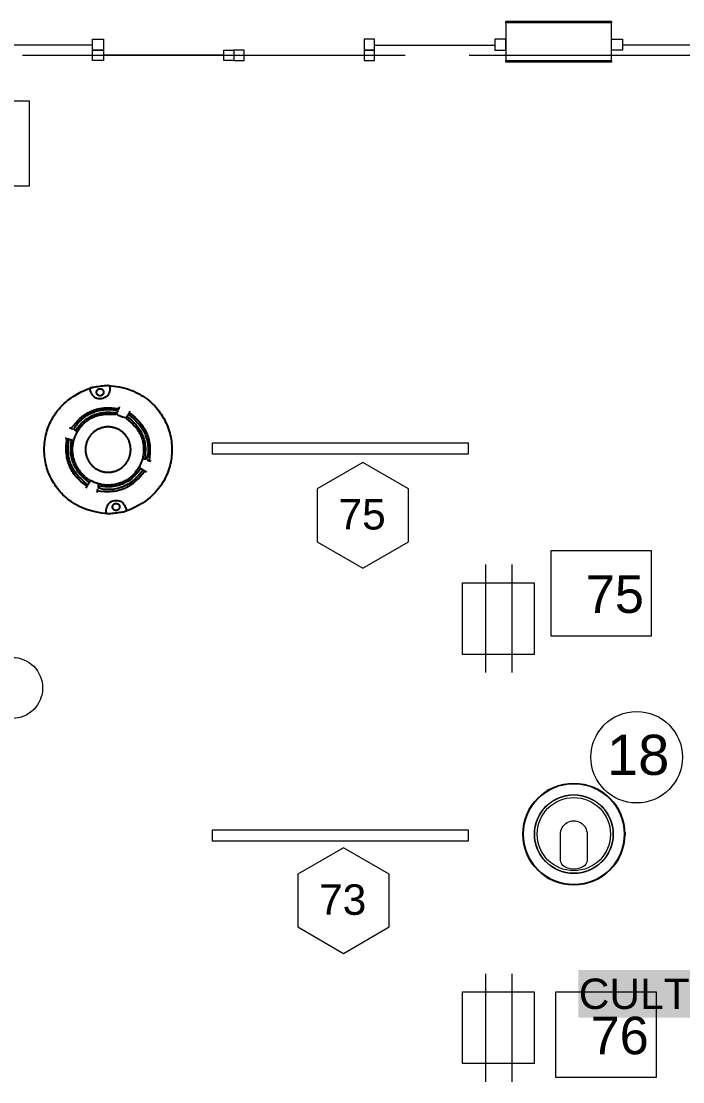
# Model space of a CAD drawing. Header units: inches. Extents: x 0.9 to 36.3, y 0.7 to 23.3.
# Drawn here: x 24.68 to 25.973, y 7.226 to 9.3 of the extents above; entities that cross this region are included whole.
import ezdxf

# ---------------------------------------------------------------- set-up
doc = ezdxf.new("R2010")
doc.units = ezdxf.units.IN
doc.layers.get('0').update_dxf_attribs({"color": 1})
for name, color, linetype, lineweight in [('CCTV', 38, 'Continuous', 0), ('Numbering CCTV', 38, 'Continuous', 0), ('Numbering receptecles', 170, 'Continuous', 15), ('Receptacles', 170, 'Continuous', 15)]:
    doc.layers.add(name, color=color, linetype=linetype, lineweight=lineweight)
for name, color, linetype, lineweight, true_color in [('Lights', 7, 'Continuous', 15, 0xff0a0a), ('Numbering Lights', 1, 'Continuous', 15, 0xff0000), ('Numbering Projectors', 7, 'Continuous', 0, 0x9a9c7f), ('PDF_Geometry', 7, 'Continuous', 9, 0x777777)]:
    doc.layers.add(name, color=color, linetype=linetype, lineweight=lineweight, true_color=true_color)
doc.layers.add('PDF_Solid Fills', color=7, linetype='Continuous', true_color=0xffffff)
doc.layers.add('PDF_Text', color=7, linetype='Continuous')
doc.layers.add('Smoke Detector', color=104, linetype='Continuous')
doc.styles.add('PDF Arial', font='arial.ttf')
doc.styles.get("Standard").update_dxf_attribs({"font": 'arial.ttf'})

# ---------------------------------------------------------------- blocks, each defined once
blk = doc.blocks.new('HD60-TOP')
at = {"lineweight": 0}
for p, q in [((-1.292, 2.238), (-1.286, 2.228)), ((2.584, 0), (2.572, 0)), ((-1.292, -2.238), (-1.286, -2.228))]:
    blk.add_line(p, q, dxfattribs=at)
at = {"lineweight": 0, "flags": 128}
for points in [[(-1.241, 2.267), (-1.235, 2.257, 0.011482), (-1.337, 2.198), (-1.343, 2.208, -0.005759)], [(0.67, 0), (0.67, -1.304, -0.281624), (0.455, -1.655, -0.240543), (-0.455, -1.655, -0.281624), (-0.67, -1.304), (-0.67, 0, -1.000121)], [(2.584, -0.059), (2.572, -0.059, 0.011482), (2.572, 0.059), (2.584, 0.059, -0.005759)], [(-1.343, -2.208), (-1.337, -2.198, 0.011482), (-1.235, -2.257), (-1.241, -2.267, -0.005759)]]:
    blk.add_lwpolyline(points, format="xyb", close=True, dxfattribs=at)
at = {"lineweight": 0}
for radius in [2.572, 2.541, 1.986, 1.974]:
    blk.add_circle((0, 0), radius, dxfattribs=at)
blk.add_circle((0, 0), 1.845)

msp = doc.modelspace()

# ---------------------------------------------------------------- linework, layer by layer
at = {"layer": 'Lights', "linetype": 'ByBlock'}
for points in [[(25.054, 8.4531), (25.054, 8.4751), (25.554, 8.4751), (25.554, 8.4531)], [(25.054, 7.6966), (25.054, 7.7186), (25.554, 7.7186), (25.554, 7.6966)]]:
    msp.add_lwpolyline(points, close=True, dxfattribs=at)
at = {"layer": 'Numbering CCTV', "linetype": 'ByBlock', "ltscale": 0.001}
msp.add_circle((25.8832, 7.8607), 0.0895, dxfattribs=at)
at = {"layer": 'Numbering Lights', "linetype": 'ByBlock', "ltscale": 0.001}
for points in [[(25.3478, 8.437), (25.2584, 8.3854), (25.2584, 8.2821), (25.3478, 8.2305), (25.4372, 8.2821), (25.4372, 8.3854)], [(25.3099, 7.6837), (25.2205, 7.632), (25.2205, 7.5288), (25.3099, 7.4772), (25.3993, 7.5288), (25.3993, 7.632)]]:
    msp.add_lwpolyline(points, close=True, dxfattribs=at)
at = {"layer": 'Numbering Projectors', "linetype": 'ByBlock', "ltscale": 0.001}
msp.add_circle((24.6619, 7.9962), 0.0597, dxfattribs=at)
at = {"layer": 'Numbering receptecles', "linetype": 'ByBlock', "ltscale": 0.001}
for points in [[(24.4993, 9.1442), (24.6953, 9.1442), (24.6953, 8.9769), (24.4993, 8.9769)], [(25.7157, 8.2648), (25.9117, 8.2648), (25.9117, 8.0975), (25.7157, 8.0975)], [(25.7251, 7.4021), (25.9211, 7.4021), (25.9211, 7.2348), (25.7251, 7.2348)]]:
    msp.add_lwpolyline(points, close=True, dxfattribs=at)
at = {"layer": 'PDF_Geometry', "linetype": 'ByBlock'}
for points in [[(25.8339, 9.298), (25.8339, 9.2963), (25.6273, 9.2963), (25.6273, 9.298), (25.6273, 9.2996), (25.8339, 9.2996)], [(25.8339, 9.2663), (25.8339, 9.2963), (25.6273, 9.2963), (25.6273, 9.2663), (25.6273, 9.223), (25.8339, 9.223)], [(24.819, 9.243), (24.819, 9.2646), (24.8407, 9.2646), (24.8407, 9.243)], [(25.3706, 9.243), (25.3706, 9.2646), (25.3506, 9.2646), (25.3506, 9.243)], [(25.6273, 9.243), (25.6273, 9.2646), (25.6056, 9.2646), (25.6056, 9.243)], [(25.8339, 9.243), (25.8339, 9.2646), (25.8556, 9.2646), (25.8556, 9.243)], [(24.819, 9.223), (24.819, 9.243), (24.8407, 9.243), (24.8407, 9.223)], [(25.0756, 9.223), (25.0756, 9.243), (25.0956, 9.243), (25.0956, 9.223)], [(25.1156, 9.223), (25.1156, 9.243), (25.0956, 9.243), (25.0956, 9.223)], [(25.3706, 9.223), (25.3706, 9.243), (25.3506, 9.243), (25.3506, 9.223)], [(25.8339, 9.2213), (25.8339, 9.2196), (25.6273, 9.2196), (25.6273, 9.2213), (25.6273, 9.223), (25.8339, 9.223)], [(25.6273, 9.2213), (25.8339, 9.2213)]]:
    msp.add_lwpolyline(points, close=True, dxfattribs=at)
for points in [[(25.6273, 9.298), (25.8339, 9.298), (25.6273, 9.298)], [(24.819, 9.253), (24.5857, 9.253)], [(25.3706, 9.253), (25.6056, 9.253)], [(26.0906, 9.253), (25.8556, 9.253)], [(24.6823, 9.233), (25.1823, 9.233)], [(25.0756, 9.233), (24.8407, 9.233)], [(25.1156, 9.233), (25.3506, 9.233)], [(25.3073, 9.233), (25.4306, 9.233)], [(25.5556, 9.233), (26.0556, 9.233)]]:
    msp.add_lwpolyline(points, dxfattribs=at)
at = {"layer": 'PDF_Solid Fills', "linetype": 'ByBlock', "transparency": 33554559}
msp.add_solid([(25.769, 7.3516), (26.8822, 7.3516), (25.769, 7.4449), (26.8822, 7.4449)], dxfattribs=at)
at = {"layer": 'Receptacles', "linetype": 'ByBlock'}
for points in [[(25.5881, 8.0262), (25.5881, 8.2373)], [(25.6394, 8.0262), (25.6394, 8.2373)], [(25.5881, 7.2261), (25.5881, 7.4372)], [(25.6394, 7.2261), (25.6394, 7.4372)]]:
    msp.add_lwpolyline(points, dxfattribs=at)
for points in [[(25.6828, 8.2017), (25.6828, 8.0617), (25.5427, 8.0617), (25.5427, 8.2017)], [(25.6828, 7.4017), (25.6828, 7.2616), (25.5427, 7.2616), (25.5427, 7.4017)]]:
    msp.add_lwpolyline(points, close=True, dxfattribs=at)
at = {"layer": 'Smoke Detector', "linetype": 'ByBlock'}
for points in [[(24.847, 8.5661), (24.8447, 8.5645), (24.8422, 8.5632), (24.8394, 8.5622), (24.8365, 8.5616), (24.8335, 8.5614), (24.8305, 8.5616), (24.8277, 8.5622), (24.8251, 8.5632), (24.8228, 8.5646), (24.8208, 8.5664), (24.8191, 8.5684), (24.8177, 8.5705), (24.8165, 8.5727), (24.8156, 8.5748), (24.815, 8.5768), (24.8145, 8.5785), (24.8143, 8.5799), (24.8144, 8.5811), (24.8147, 8.582), (24.8154, 8.5827), (24.8164, 8.5832), (24.8177, 8.5837), (24.8194, 8.5841), (24.8215, 8.5844), (24.8241, 8.5849), (24.8269, 8.5853), (24.83, 8.5857), (24.8332, 8.5862), (24.8364, 8.5866), (24.8395, 8.5869), (24.8424, 8.5873), (24.845, 8.5875), (24.8471, 8.5877), (24.8489, 8.5878), (24.8503, 8.5877), (24.8514, 8.5874), (24.8522, 8.5869), (24.8527, 8.5861), (24.8531, 8.585), (24.8533, 8.5836), (24.8533, 8.5818), (24.8532, 8.5797), (24.8529, 8.5775), (24.8523, 8.5751), (24.8515, 8.5726), (24.8503, 8.5703), (24.8488, 8.5681)], [(24.8373, 8.5802), (24.8375, 8.5801), (24.8377, 8.58), (24.8379, 8.5798), (24.8381, 8.5797), (24.8383, 8.5796), (24.8384, 8.5794), (24.8386, 8.5793), (24.8388, 8.5791), (24.8389, 8.5789), (24.8391, 8.5788), (24.8392, 8.5786), (24.8394, 8.5784), (24.8395, 8.5782), (24.8396, 8.578), (24.8398, 8.5779), (24.8399, 8.5777), (24.84, 8.5775), (24.8401, 8.5773), (24.8402, 8.5771), (24.8403, 8.5768), (24.8404, 8.5766), (24.8404, 8.5764), (24.8405, 8.5762), (24.8406, 8.576), (24.8406, 8.5758), (24.8407, 8.5756), (24.8407, 8.5753), (24.8407, 8.5751), (24.8408, 8.5749), (24.8408, 8.5747), (24.8408, 8.5744), (24.8408, 8.5742), (24.8408, 8.574), (24.8408, 8.5737), (24.8408, 8.5735), (24.8407, 8.5733), (24.8407, 8.5731), (24.8407, 8.5729), (24.8406, 8.5726), (24.8406, 8.5724), (24.8405, 8.5722), (24.8404, 8.572), (24.8404, 8.5718), (24.8403, 8.5716), (24.8402, 8.5713), (24.8401, 8.5711), (24.84, 8.5709), (24.8399, 8.5707), (24.8398, 8.5705), (24.8396, 8.5704), (24.8395, 8.5702), (24.8394, 8.57), (24.8392, 8.5698), (24.8391, 8.5696), (24.8389, 8.5695), (24.8388, 8.5693), (24.8386, 8.5692), (24.8384, 8.569), (24.8383, 8.5689), (24.8381, 8.5687), (24.8379, 8.5686), (24.8377, 8.5684), (24.8375, 8.5683), (24.8373, 8.5682), (24.8371, 8.5681), (24.8369, 8.568), (24.8367, 8.5679), (24.8365, 8.5678), (24.8363, 8.5677), (24.8361, 8.5676), (24.8359, 8.5676), (24.8357, 8.5675), (24.8355, 8.5675), (24.8352, 8.5674), (24.835, 8.5674), (24.8348, 8.5673), (24.8346, 8.5673), (24.8343, 8.5673), (24.8341, 8.5673), (24.8339, 8.5673), (24.8337, 8.5673), (24.8334, 8.5673), (24.8332, 8.5673), (24.833, 8.5673), (24.8328, 8.5674), (24.8325, 8.5674), (24.8323, 8.5675), (24.8321, 8.5675), (24.8319, 8.5676), (24.8317, 8.5676), (24.8314, 8.5677), (24.8312, 8.5678), (24.831, 8.5679), (24.8308, 8.568), (24.8306, 8.5681), (24.8304, 8.5682), (24.8302, 8.5683), (24.83, 8.5684), (24.8299, 8.5686), (24.8297, 8.5687), (24.8295, 8.5689), (24.8293, 8.569), (24.8292, 8.5692), (24.829, 8.5693), (24.8288, 8.5695), (24.8287, 8.5696), (24.8285, 8.5698), (24.8284, 8.57), (24.8283, 8.5702), (24.8281, 8.5704), (24.828, 8.5705), (24.8279, 8.5707), (24.8278, 8.5709), (24.8277, 8.5711), (24.8276, 8.5713), (24.8275, 8.5716), (24.8274, 8.5718), (24.8273, 8.572), (24.8273, 8.5722), (24.8272, 8.5724), (24.8271, 8.5726), (24.8271, 8.5729), (24.8271, 8.5731), (24.827, 8.5733), (24.827, 8.5735), (24.827, 8.5737), (24.827, 8.574), (24.827, 8.5742), (24.827, 8.5744), (24.827, 8.5747), (24.827, 8.5749), (24.827, 8.5751), (24.8271, 8.5753), (24.8271, 8.5756), (24.8271, 8.5758), (24.8272, 8.576), (24.8273, 8.5762), (24.8273, 8.5764), (24.8274, 8.5766), (24.8275, 8.5768), (24.8276, 8.5771), (24.8277, 8.5773), (24.8278, 8.5775), (24.8279, 8.5777), (24.828, 8.5779), (24.8281, 8.578), (24.8283, 8.5782), (24.8284, 8.5784), (24.8285, 8.5786), (24.8287, 8.5788), (24.8288, 8.5789), (24.829, 8.5791), (24.8292, 8.5793), (24.8293, 8.5794), (24.8295, 8.5796), (24.8297, 8.5797), (24.8299, 8.5798), (24.83, 8.58), (24.8302, 8.5801), (24.8304, 8.5802), (24.8306, 8.5803), (24.8308, 8.5804), (24.831, 8.5805), (24.8312, 8.5806), (24.8314, 8.5807), (24.8317, 8.5808), (24.8319, 8.5808), (24.8321, 8.5809), (24.8323, 8.5809), (24.8325, 8.581), (24.8328, 8.581), (24.833, 8.5811), (24.8332, 8.5811), (24.8334, 8.5811), (24.8337, 8.5811), (24.8339, 8.5811), (24.8341, 8.5811), (24.8343, 8.5811), (24.8346, 8.5811), (24.8348, 8.5811), (24.835, 8.581), (24.8352, 8.581), (24.8355, 8.5809), (24.8357, 8.5809), (24.8359, 8.5808), (24.8361, 8.5808), (24.8363, 8.5807), (24.8365, 8.5806), (24.8367, 8.5805), (24.8369, 8.5804), (24.8371, 8.5803)], [(24.8068, 8.4736), (24.8064, 8.4722), (24.8061, 8.4707), (24.8059, 8.4693), (24.8057, 8.4679), (24.8055, 8.4664), (24.8054, 8.465), (24.8053, 8.4635), (24.8053, 8.4621), (24.8053, 8.4607), (24.8054, 8.4592), (24.8055, 8.4578), (24.8057, 8.4563), (24.8059, 8.4549), (24.8061, 8.4535), (24.8064, 8.452), (24.8068, 8.4506), (24.8072, 8.4492), (24.8076, 8.4479), (24.8081, 8.4465), (24.8086, 8.4452), (24.8092, 8.4438), (24.8098, 8.4425), (24.8105, 8.4412), (24.8112, 8.44), (24.812, 8.4387), (24.8127, 8.4375), (24.8136, 8.4363), (24.8144, 8.4351), (24.8153, 8.434), (24.8163, 8.4329), (24.8172, 8.4318), (24.8182, 8.4308), (24.8193, 8.4298), (24.8204, 8.4288), (24.8215, 8.4279), (24.8226, 8.427), (24.8238, 8.4261), (24.825, 8.4253), (24.8262, 8.4245), (24.8274, 8.4238), (24.8287, 8.423), (24.83, 8.4224), (24.8313, 8.4218), (24.8326, 8.4212), (24.834, 8.4207), (24.8353, 8.4202), (24.8367, 8.4197), (24.8381, 8.4193), (24.8395, 8.419), (24.8409, 8.4187), (24.8423, 8.4184), (24.8438, 8.4182), (24.8452, 8.418), (24.8467, 8.4179), (24.8481, 8.4178), (24.8496, 8.4178), (24.851, 8.4178), (24.8525, 8.4179), (24.8539, 8.418), (24.8553, 8.4182), (24.8568, 8.4184), (24.8582, 8.4187), (24.8596, 8.419), (24.861, 8.4193), (24.8624, 8.4197), (24.8638, 8.4202), (24.8652, 8.4207), (24.8665, 8.4212), (24.8678, 8.4218), (24.8691, 8.4224), (24.8704, 8.423), (24.8717, 8.4238), (24.8729, 8.4245), (24.8742, 8.4253), (24.8754, 8.4261), (24.8765, 8.427), (24.8777, 8.4279), (24.8788, 8.4288), (24.8798, 8.4298), (24.8809, 8.4308), (24.8819, 8.4318), (24.8829, 8.4329), (24.8838, 8.434), (24.8847, 8.4351), (24.8856, 8.4363), (24.8864, 8.4375), (24.8872, 8.4387), (24.8879, 8.44), (24.8886, 8.4412), (24.8893, 8.4425), (24.8899, 8.4438), (24.8905, 8.4452), (24.891, 8.4465), (24.8915, 8.4479), (24.8919, 8.4492), (24.8923, 8.4506), (24.8927, 8.452), (24.893, 8.4535), (24.8933, 8.4549), (24.8935, 8.4563), (24.8936, 8.4578), (24.8937, 8.4592), (24.8938, 8.4607), (24.8938, 8.4621), (24.8938, 8.4635), (24.8937, 8.465), (24.8936, 8.4664), (24.8935, 8.4679), (24.8933, 8.4693), (24.893, 8.4707), (24.8927, 8.4722), (24.8923, 8.4736), (24.8919, 8.475), (24.8915, 8.4763), (24.891, 8.4777), (24.8905, 8.479), (24.8899, 8.4804), (24.8893, 8.4817), (24.8886, 8.483), (24.8879, 8.4842), (24.8872, 8.4855), (24.8864, 8.4867), (24.8856, 8.4879), (24.8847, 8.4891), (24.8838, 8.4902), (24.8829, 8.4913), (24.8819, 8.4924), (24.8809, 8.4934), (24.8798, 8.4944), (24.8788, 8.4954), (24.8777, 8.4963), (24.8765, 8.4972), (24.8754, 8.4981), (24.8742, 8.4989), (24.8729, 8.4997), (24.8717, 8.5005), (24.8704, 8.5012), (24.8691, 8.5018), (24.8678, 8.5024), (24.8665, 8.503), (24.8652, 8.5035), (24.8638, 8.504), (24.8624, 8.5045), (24.861, 8.5049), (24.8596, 8.5052), (24.8582, 8.5055), (24.8568, 8.5058), (24.8553, 8.506), (24.8539, 8.5062), (24.8525, 8.5063), (24.851, 8.5064), (24.8496, 8.5064), (24.8481, 8.5064), (24.8467, 8.5063), (24.8452, 8.5062), (24.8438, 8.506), (24.8423, 8.5058), (24.8409, 8.5055), (24.8395, 8.5052), (24.8381, 8.5049), (24.8367, 8.5045), (24.8353, 8.504), (24.834, 8.5035), (24.8326, 8.503), (24.8313, 8.5024), (24.83, 8.5018), (24.8287, 8.5012), (24.8274, 8.5005), (24.8262, 8.4997), (24.825, 8.4989), (24.8238, 8.4981), (24.8226, 8.4972), (24.8215, 8.4963), (24.8204, 8.4954), (24.8193, 8.4944), (24.8182, 8.4934), (24.8172, 8.4924), (24.8163, 8.4913), (24.8153, 8.4902), (24.8144, 8.4891), (24.8136, 8.4879), (24.8127, 8.4867), (24.812, 8.4855), (24.8112, 8.4842), (24.8105, 8.483), (24.8098, 8.4817), (24.8092, 8.4804), (24.8086, 8.479), (24.8081, 8.4777), (24.8076, 8.4763), (24.8072, 8.475)], [(24.8521, 8.3581), (24.8544, 8.3597), (24.8569, 8.361), (24.8597, 8.362), (24.8627, 8.3626), (24.8656, 8.3628), (24.8686, 8.3626), (24.8714, 8.362), (24.874, 8.361), (24.8763, 8.3596), (24.8783, 8.3578), (24.88, 8.3558), (24.8814, 8.3537), (24.8826, 8.3515), (24.8835, 8.3494), (24.8842, 8.3474), (24.8846, 8.3457), (24.8848, 8.3443), (24.8847, 8.3431), (24.8844, 8.3422), (24.8837, 8.3415), (24.8828, 8.341), (24.8814, 8.3405), (24.8797, 8.3401), (24.8776, 8.3398), (24.875, 8.3393), (24.8722, 8.3389), (24.8691, 8.3385), (24.8659, 8.338), (24.8627, 8.3376), (24.8596, 8.3373), (24.8567, 8.3369), (24.8542, 8.3367), (24.852, 8.3365), (24.8502, 8.3364), (24.8488, 8.3365), (24.8478, 8.3368), (24.847, 8.3373), (24.8464, 8.3381), (24.846, 8.3392), (24.8459, 8.3406), (24.8458, 8.3424), (24.8459, 8.3445), (24.8463, 8.3467), (24.8468, 8.3491), (24.8477, 8.3516), (24.8488, 8.3539), (24.8503, 8.3561)], [(24.8719, 8.3482), (24.8719, 8.348), (24.8718, 8.3478), (24.8717, 8.3476), (24.8716, 8.3474), (24.8715, 8.3471), (24.8714, 8.3469), (24.8713, 8.3467), (24.8712, 8.3465), (24.8711, 8.3463), (24.871, 8.3462), (24.8709, 8.346), (24.8707, 8.3458), (24.8706, 8.3456), (24.8704, 8.3454), (24.8703, 8.3453), (24.8701, 8.3451), (24.87, 8.3449), (24.8698, 8.3448), (24.8696, 8.3447), (24.8695, 8.3445), (24.8693, 8.3444), (24.8691, 8.3442), (24.8689, 8.3441), (24.8687, 8.344), (24.8685, 8.3439), (24.8683, 8.3438), (24.8681, 8.3437), (24.8679, 8.3436), (24.8677, 8.3435), (24.8675, 8.3434), (24.8672, 8.3434), (24.867, 8.3433), (24.8668, 8.3433), (24.8666, 8.3432), (24.8664, 8.3432), (24.8661, 8.3431), (24.8659, 8.3431), (24.8657, 8.3431), (24.8655, 8.3431), (24.8652, 8.3431), (24.865, 8.3431), (24.8648, 8.3431), (24.8646, 8.3431), (24.8643, 8.3431), (24.8641, 8.3432), (24.8639, 8.3432), (24.8637, 8.3433), (24.8635, 8.3433), (24.8632, 8.3434), (24.863, 8.3434), (24.8628, 8.3435), (24.8626, 8.3436), (24.8624, 8.3437), (24.8622, 8.3438), (24.862, 8.3439), (24.8618, 8.344), (24.8616, 8.3441), (24.8614, 8.3442), (24.8612, 8.3444), (24.861, 8.3445), (24.8609, 8.3447), (24.8607, 8.3448), (24.8605, 8.3449), (24.8603, 8.3451), (24.8602, 8.3453), (24.86, 8.3454), (24.8599, 8.3456), (24.8598, 8.3458), (24.8596, 8.346), (24.8595, 8.3462), (24.8594, 8.3463), (24.8592, 8.3465), (24.8591, 8.3467), (24.859, 8.3469), (24.8589, 8.3471), (24.8588, 8.3474), (24.8588, 8.3476), (24.8587, 8.3478), (24.8586, 8.348), (24.8586, 8.3482), (24.8585, 8.3484), (24.8585, 8.3487), (24.8584, 8.3489), (24.8584, 8.3491), (24.8584, 8.3493), (24.8583, 8.3495), (24.8583, 8.3498), (24.8583, 8.35), (24.8583, 8.3502), (24.8583, 8.3505), (24.8584, 8.3507), (24.8584, 8.3509), (24.8584, 8.3511), (24.8585, 8.3513), (24.8585, 8.3516), (24.8586, 8.3518), (24.8586, 8.352), (24.8587, 8.3522), (24.8588, 8.3524), (24.8588, 8.3526), (24.8589, 8.3529), (24.859, 8.3531), (24.8591, 8.3533), (24.8592, 8.3535), (24.8594, 8.3537), (24.8595, 8.3538), (24.8596, 8.354), (24.8598, 8.3542), (24.8599, 8.3544), (24.86, 8.3546), (24.8602, 8.3547), (24.8603, 8.3549), (24.8605, 8.3551), (24.8607, 8.3552), (24.8609, 8.3553), (24.861, 8.3555), (24.8612, 8.3556), (24.8614, 8.3558), (24.8616, 8.3559), (24.8618, 8.356), (24.862, 8.3561), (24.8622, 8.3562), (24.8624, 8.3563), (24.8626, 8.3564), (24.8628, 8.3565), (24.863, 8.3566), (24.8632, 8.3566), (24.8635, 8.3567), (24.8637, 8.3567), (24.8639, 8.3568), (24.8641, 8.3568), (24.8643, 8.3569), (24.8646, 8.3569), (24.8648, 8.3569), (24.865, 8.3569), (24.8652, 8.3569), (24.8655, 8.3569), (24.8657, 8.3569), (24.8659, 8.3569), (24.8661, 8.3569), (24.8664, 8.3568), (24.8666, 8.3568), (24.8668, 8.3567), (24.867, 8.3567), (24.8672, 8.3566), (24.8675, 8.3566), (24.8677, 8.3565), (24.8679, 8.3564), (24.8681, 8.3563), (24.8683, 8.3562), (24.8685, 8.3561), (24.8687, 8.356), (24.8689, 8.3559), (24.8691, 8.3558), (24.8693, 8.3556), (24.8695, 8.3555), (24.8696, 8.3553), (24.8698, 8.3552), (24.87, 8.3551), (24.8701, 8.3549), (24.8703, 8.3547), (24.8704, 8.3546), (24.8706, 8.3544), (24.8707, 8.3542), (24.8709, 8.354), (24.871, 8.3538), (24.8711, 8.3537), (24.8712, 8.3535), (24.8713, 8.3533), (24.8714, 8.3531), (24.8715, 8.3529), (24.8716, 8.3526), (24.8717, 8.3524), (24.8718, 8.3522), (24.8719, 8.352), (24.8719, 8.3518), (24.872, 8.3516), (24.872, 8.3513), (24.8721, 8.3511), (24.8721, 8.3509), (24.8721, 8.3507), (24.8721, 8.3505), (24.8722, 8.3502), (24.8722, 8.35), (24.8722, 8.3498), (24.8721, 8.3495), (24.8721, 8.3493), (24.8721, 8.3491), (24.8721, 8.3489), (24.872, 8.3487), (24.872, 8.3484)]]:
    msp.add_lwpolyline(points, close=True, dxfattribs=at)
for points in [[(24.8496, 8.5877), (24.861, 8.5862), (24.871, 8.5845), (24.8797, 8.5826), (24.8873, 8.5806), (24.8938, 8.5784), (24.8996, 8.5761), (24.9048, 8.5737), (24.9094, 8.5713), (24.9138, 8.5688), (24.9178, 8.5663), (24.9216, 8.5638), (24.9252, 8.5613), (24.9286, 8.5586), (24.9318, 8.556), (24.9349, 8.5532), (24.9378, 8.5504), (24.9407, 8.5474), (24.9434, 8.5444), (24.946, 8.5413), (24.9486, 8.5381), (24.951, 8.5348), (24.9533, 8.5314), (24.9556, 8.528), (24.9577, 8.5245), (24.9596, 8.5209), (24.9615, 8.5173), (24.9633, 8.5136), (24.9649, 8.5099), (24.9664, 8.5061), (24.9678, 8.5022), (24.969, 8.4983), (24.9701, 8.4944), (24.9711, 8.4904), (24.972, 8.4865), (24.9727, 8.4824), (24.9733, 8.4784), (24.9738, 8.4743), (24.9741, 8.4703), (24.9743, 8.4662), (24.9744, 8.4621), (24.9743, 8.458), (24.9741, 8.4539), (24.9738, 8.4499), (24.9733, 8.4458), (24.9727, 8.4418), (24.972, 8.4377), (24.9711, 8.4338), (24.9701, 8.4298), (24.969, 8.4259), (24.9678, 8.422), (24.9664, 8.4181), (24.9649, 8.4143), (24.9633, 8.4106), (24.9615, 8.4069), (24.9596, 8.4033), (24.9577, 8.3997), (24.9556, 8.3962), (24.9533, 8.3927), (24.9509, 8.3893), (24.9483, 8.3859), (24.9455, 8.3825), (24.9425, 8.3791), (24.9392, 8.3757), (24.9356, 8.3722), (24.9318, 8.3686), (24.9274, 8.365), (24.9225, 8.3613), (24.9167, 8.3575), (24.91, 8.3536), (24.9023, 8.3495), (24.8932, 8.3453), (24.8828, 8.341)], [(24.8488, 8.3365), (24.8376, 8.338), (24.8278, 8.3397), (24.8192, 8.3416), (24.8118, 8.3437), (24.8052, 8.3459), (24.7995, 8.3482), (24.7944, 8.3505), (24.7897, 8.3529), (24.7853, 8.3554), (24.7813, 8.3579), (24.7775, 8.3604), (24.7739, 8.3629), (24.7705, 8.3656), (24.7673, 8.3682), (24.7642, 8.371), (24.7613, 8.3738), (24.7585, 8.3768), (24.7557, 8.3798), (24.7531, 8.3829), (24.7505, 8.3861), (24.7481, 8.3894), (24.7458, 8.3928), (24.7436, 8.3962), (24.7415, 8.3997), (24.7395, 8.4033), (24.7376, 8.4069), (24.7359, 8.4106), (24.7342, 8.4143), (24.7327, 8.4181), (24.7314, 8.422), (24.7301, 8.4259), (24.729, 8.4298), (24.728, 8.4338), (24.7271, 8.4377), (24.7264, 8.4418), (24.7258, 8.4458), (24.7253, 8.4499), (24.725, 8.4539), (24.7248, 8.458), (24.7247, 8.4621), (24.7248, 8.4662), (24.725, 8.4703), (24.7253, 8.4743), (24.7258, 8.4784), (24.7264, 8.4824), (24.7271, 8.4865), (24.728, 8.4904), (24.729, 8.4944), (24.7301, 8.4983), (24.7314, 8.5022), (24.7327, 8.5061), (24.7342, 8.5099), (24.7359, 8.5136), (24.7376, 8.5173), (24.7395, 8.5209), (24.7415, 8.5245), (24.7436, 8.528), (24.7458, 8.5315), (24.7482, 8.5349), (24.7508, 8.5383), (24.7536, 8.5417), (24.7566, 8.5451), (24.7599, 8.5485), (24.7635, 8.552), (24.7674, 8.5556), (24.7717, 8.5592), (24.7767, 8.5629), (24.7825, 8.5668), (24.7892, 8.5707), (24.7971, 8.5748), (24.8063, 8.579), (24.817, 8.5834)], [(24.7776, 8.5037), (24.7823, 8.5096), (24.7867, 8.5147), (24.7907, 8.519), (24.7944, 8.5226), (24.7978, 8.5256), (24.8011, 8.5281), (24.8041, 8.5303), (24.807, 8.5322), (24.8099, 8.5338), (24.8126, 8.5353), (24.8154, 8.5367), (24.8182, 8.5379), (24.821, 8.539), (24.8239, 8.54), (24.8269, 8.5409), (24.8301, 8.5417), (24.8335, 8.5424), (24.8371, 8.5431), (24.8412, 8.5436), (24.8458, 8.5439), (24.8509, 8.544), (24.8568, 8.5438), (24.8635, 8.5432), (24.8711, 8.5424)], [(24.7886, 8.4973), (24.7875, 8.4979), (24.7864, 8.4986), (24.7855, 8.4993), (24.7848, 8.5), (24.7843, 8.5007), (24.784, 8.5016), (24.7839, 8.5026), (24.7842, 8.5038), (24.7847, 8.5052), (24.7855, 8.5067), (24.7865, 8.5083), (24.7877, 8.5101), (24.7891, 8.5119), (24.7907, 8.5138), (24.7924, 8.5157), (24.7942, 8.5175), (24.796, 8.5193), (24.7979, 8.521), (24.7999, 8.5227), (24.8019, 8.5242), (24.8039, 8.5258), (24.806, 8.5272), (24.8082, 8.5286), (24.8104, 8.5299), (24.8126, 8.5312), (24.8149, 8.5324), (24.8172, 8.5335), (24.8196, 8.5345), (24.822, 8.5354), (24.8244, 8.5363), (24.8268, 8.5371), (24.8293, 8.5378), (24.8318, 8.5384), (24.8343, 8.5389), (24.8368, 8.5394), (24.8393, 8.5398), (24.8419, 8.5401), (24.8444, 8.5403), (24.847, 8.5404), (24.8496, 8.5404), (24.8521, 8.5404), (24.8546, 8.5403), (24.8571, 8.5402), (24.8594, 8.54), (24.8616, 8.5399), (24.8636, 8.5399), (24.8654, 8.5399), (24.8669, 8.54), (24.8681, 8.5403), (24.8691, 8.5407), (24.8699, 8.5412), (24.8705, 8.5418), (24.871, 8.5426), (24.8713, 8.5436), (24.8717, 8.5447), (24.872, 8.546)], [(24.8847, 8.523), (24.8898, 8.519), (24.8941, 8.5153), (24.8977, 8.5119), (24.9008, 8.5088), (24.9033, 8.5059), (24.9055, 8.5031), (24.9073, 8.5006), (24.9089, 8.4981), (24.9103, 8.4957), (24.9115, 8.4934), (24.9127, 8.4911), (24.9137, 8.4889), (24.9146, 8.4867), (24.9154, 8.4845), (24.9161, 8.4823), (24.9167, 8.4801), (24.9173, 8.4779), (24.9178, 8.4757), (24.9182, 8.4734), (24.9185, 8.4712), (24.9188, 8.4689), (24.9189, 8.4666), (24.9191, 8.4644), (24.9191, 8.4621), (24.9191, 8.4598), (24.9189, 8.4576), (24.9188, 8.4553), (24.9185, 8.453), (24.9182, 8.4508), (24.9178, 8.4485), (24.9173, 8.4463), (24.9167, 8.4441), (24.9161, 8.4419), (24.9154, 8.4397), (24.9146, 8.4376), (24.9138, 8.4355), (24.9129, 8.4334), (24.9119, 8.4313), (24.9109, 8.4293), (24.9098, 8.4273), (24.9086, 8.4254), (24.9074, 8.4235), (24.9061, 8.4216), (24.9047, 8.4198), (24.9033, 8.418), (24.9018, 8.4163), (24.9003, 8.4146), (24.8987, 8.4129), (24.8971, 8.4113), (24.8954, 8.4098), (24.8937, 8.4083), (24.8919, 8.4069), (24.8901, 8.4056), (24.8882, 8.4043), (24.8863, 8.403), (24.8843, 8.4019), (24.8823, 8.4008), (24.8803, 8.3997), (24.8783, 8.3988), (24.8762, 8.3979), (24.8741, 8.397), (24.8719, 8.3963), (24.8697, 8.3956), (24.8676, 8.3949), (24.8654, 8.3944), (24.8631, 8.3939), (24.8609, 8.3935), (24.8586, 8.3932), (24.8564, 8.3929), (24.8541, 8.3927), (24.8518, 8.3926), (24.8496, 8.3926), (24.8473, 8.3926), (24.845, 8.3927), (24.8427, 8.3929), (24.8405, 8.3932), (24.8382, 8.3935), (24.836, 8.3939), (24.8338, 8.3944), (24.8316, 8.3949), (24.8294, 8.3956), (24.8272, 8.3963), (24.8251, 8.397), (24.823, 8.3979), (24.8209, 8.3988), (24.8188, 8.3997), (24.8168, 8.4008), (24.8148, 8.4019), (24.8128, 8.403), (24.8109, 8.4043), (24.8091, 8.4056), (24.8072, 8.4069), (24.8054, 8.4083), (24.8037, 8.4098), (24.802, 8.4113), (24.8004, 8.4129), (24.7988, 8.4146), (24.7973, 8.4163), (24.7958, 8.418), (24.7944, 8.4198), (24.793, 8.4216), (24.7917, 8.4235), (24.7905, 8.4254), (24.7893, 8.4273), (24.7882, 8.4293), (24.7872, 8.4313), (24.7862, 8.4334), (24.7853, 8.4355), (24.7845, 8.4376), (24.7837, 8.4397), (24.783, 8.4419), (24.7824, 8.4441), (24.7818, 8.4463), (24.7814, 8.4485), (24.781, 8.4508), (24.7806, 8.453), (24.7804, 8.4553), (24.7802, 8.4576), (24.7801, 8.4598), (24.78, 8.4621), (24.7801, 8.4644), (24.7802, 8.4666), (24.7804, 8.4689), (24.7806, 8.4712), (24.781, 8.4734), (24.7814, 8.4757), (24.7818, 8.4779), (24.7824, 8.4801), (24.783, 8.4823), (24.7837, 8.4845), (24.7845, 8.4866), (24.7853, 8.4887), (24.7862, 8.4908), (24.7872, 8.4929), (24.7882, 8.4949), (24.7893, 8.4969), (24.7905, 8.4988), (24.7917, 8.5007), (24.793, 8.5026), (24.7944, 8.5044), (24.7958, 8.5062), (24.7973, 8.508), (24.7988, 8.5096), (24.8004, 8.5113), (24.802, 8.5129), (24.8037, 8.5144), (24.8054, 8.5159), (24.8072, 8.5173), (24.8091, 8.5186), (24.8109, 8.5199), (24.8128, 8.5212), (24.8148, 8.5223), (24.8168, 8.5234), (24.8188, 8.5245), (24.8209, 8.5254), (24.823, 8.5263), (24.8251, 8.5272), (24.8272, 8.5279), (24.8294, 8.5286), (24.8316, 8.5293), (24.8338, 8.5298), (24.836, 8.5303), (24.8383, 8.5307), (24.8407, 8.531), (24.8431, 8.5313), (24.8457, 8.5314), (24.8483, 8.5315), (24.8511, 8.5314), (24.854, 8.5313), (24.8569, 8.5312), (24.8597, 8.5311), (24.8624, 8.5311), (24.8647, 8.5313), (24.8666, 8.5318), (24.868, 8.5325), (24.8687, 8.5336)], [(24.7854, 8.4991), (24.7896, 8.5045), (24.7935, 8.509), (24.7971, 8.5128), (24.8004, 8.516), (24.8035, 8.5187), (24.8063, 8.521), (24.8091, 8.5229), (24.8117, 8.5245), (24.8142, 8.526), (24.8166, 8.5274), (24.819, 8.5286), (24.8214, 8.5296), (24.8237, 8.5306), (24.826, 8.5314), (24.8283, 8.5322), (24.8306, 8.5328), (24.8329, 8.5334), (24.8353, 8.5339), (24.8377, 8.5343), (24.8402, 8.5347), (24.8428, 8.5349), (24.8454, 8.5351), (24.8482, 8.5352), (24.8512, 8.5351), (24.8542, 8.535), (24.8573, 8.5349), (24.8603, 8.5348), (24.8631, 8.5349), (24.8656, 8.5353), (24.8677, 8.536), (24.8692, 8.537), (24.8701, 8.5386)], [(24.8678, 8.53), (24.8734, 8.5278), (24.8777, 8.5263), (24.8809, 8.5253), (24.8832, 8.5249), (24.8847, 8.5249), (24.8856, 8.5251), (24.8862, 8.5256), (24.8866, 8.5262), (24.8869, 8.5268), (24.8872, 8.5273), (24.8876, 8.5279), (24.8879, 8.5285), (24.8882, 8.5291), (24.8886, 8.5296), (24.8889, 8.5302), (24.8892, 8.5308), (24.8896, 8.5314), (24.8899, 8.532), (24.8903, 8.5327), (24.8907, 8.5334), (24.8912, 8.5342), (24.8917, 8.5351), (24.8923, 8.5361), (24.893, 8.5373)], [(24.8866, 8.5262), (24.8919, 8.522), (24.8965, 8.5181), (24.9003, 8.5146), (24.9035, 8.5113), (24.9062, 8.5082), (24.9084, 8.5053), (24.9103, 8.5026), (24.912, 8.5), (24.9135, 8.4975), (24.9148, 8.495), (24.916, 8.4926), (24.9171, 8.4901), (24.9181, 8.4876), (24.919, 8.485), (24.9198, 8.4823), (24.9205, 8.4795), (24.9212, 8.4764), (24.9217, 8.4732), (24.9222, 8.4695), (24.9225, 8.4655), (24.9225, 8.4609), (24.9223, 8.4556), (24.9219, 8.4497), (24.9211, 8.4429)], [(24.8892, 8.5307), (24.8949, 8.5262), (24.8997, 8.522), (24.9038, 8.5182), (24.9072, 8.5147), (24.9101, 8.5114), (24.9125, 8.5083), (24.9146, 8.5054), (24.9164, 8.5026), (24.9179, 8.4999), (24.9194, 8.4973), (24.9207, 8.4948), (24.9218, 8.4922), (24.9228, 8.4898), (24.9237, 8.4873), (24.9245, 8.4848), (24.9252, 8.4824), (24.9259, 8.4799), (24.9264, 8.4774), (24.9269, 8.4749), (24.9272, 8.4723), (24.9275, 8.4698), (24.9277, 8.4672), (24.9279, 8.4647), (24.9279, 8.4621), (24.9279, 8.4595), (24.9277, 8.457), (24.9275, 8.4546), (24.9272, 8.4523), (24.9269, 8.4502), (24.9264, 8.4483), (24.9259, 8.4467), (24.9253, 8.4453), (24.9246, 8.4444), (24.9239, 8.4437), (24.923, 8.4433), (24.9221, 8.4431), (24.9211, 8.4431), (24.92, 8.4433), (24.9188, 8.4436), (24.9175, 8.4439)], [(24.8911, 8.5341), (24.8971, 8.5293), (24.9022, 8.525), (24.9065, 8.521), (24.9101, 8.5173), (24.9131, 8.5138), (24.9156, 8.5106), (24.9178, 8.5075), (24.9196, 8.5046), (24.9213, 8.5018), (24.9228, 8.499), (24.9241, 8.4963), (24.9254, 8.4935), (24.9265, 8.4907), (24.9274, 8.4878), (24.9283, 8.4848), (24.9292, 8.4816), (24.9299, 8.4782), (24.9306, 8.4745), (24.931, 8.4704), (24.9313, 8.4659), (24.9314, 8.4607), (24.9312, 8.4548), (24.9307, 8.4482), (24.9298, 8.4406)], [(24.7744, 8.5055), (24.7754, 8.5049), (24.7763, 8.5044), (24.777, 8.504), (24.7776, 8.5036), (24.7782, 8.5033), (24.779, 8.5029), (24.7798, 8.5024), (24.7809, 8.5017)], [(24.7657, 8.4846), (24.767, 8.4842), (24.7681, 8.4839), (24.7691, 8.4837), (24.77, 8.4834), (24.7709, 8.4832), (24.7717, 8.483), (24.7725, 8.4827), (24.7733, 8.4825), (24.7742, 8.4823), (24.775, 8.4821), (24.776, 8.4818), (24.7769, 8.4816), (24.778, 8.4813), (24.7791, 8.481), (24.7803, 8.4807), (24.7816, 8.4803)], [(24.808, 8.3901), (24.802, 8.3949), (24.7969, 8.3992), (24.7927, 8.4032), (24.7891, 8.4069), (24.786, 8.4104), (24.7835, 8.4136), (24.7814, 8.4167), (24.7795, 8.4196), (24.7778, 8.4224), (24.7763, 8.4252), (24.775, 8.4279), (24.7738, 8.4307), (24.7727, 8.4335), (24.7717, 8.4364), (24.7708, 8.4394), (24.77, 8.4426), (24.7692, 8.446), (24.7686, 8.4497), (24.7681, 8.4538), (24.7678, 8.4583), (24.7677, 8.4635), (24.7679, 8.4694), (24.7684, 8.476), (24.7693, 8.4836)], [(24.8099, 8.3935), (24.8042, 8.398), (24.7994, 8.4022), (24.7953, 8.406), (24.7919, 8.4095), (24.789, 8.4128), (24.7866, 8.4159), (24.7845, 8.4188), (24.7828, 8.4216), (24.7812, 8.4243), (24.7797, 8.4269), (24.7785, 8.4295), (24.7773, 8.4322), (24.7762, 8.4349), (24.7753, 8.4376), (24.7744, 8.4405), (24.7737, 8.4435), (24.773, 8.4468), (24.7723, 8.4503), (24.7719, 8.4541), (24.7716, 8.4585), (24.7715, 8.4634), (24.7717, 8.469), (24.7722, 8.4754), (24.773, 8.4826)], [(24.8125, 8.398), (24.8072, 8.4022), (24.8027, 8.4061), (24.7988, 8.4096), (24.7956, 8.4129), (24.7929, 8.416), (24.7907, 8.4189), (24.7888, 8.4216), (24.7871, 8.4242), (24.7856, 8.4267), (24.7843, 8.4292), (24.7831, 8.4317), (24.782, 8.4341), (24.781, 8.4366), (24.7801, 8.4392), (24.7793, 8.4419), (24.7786, 8.4447), (24.778, 8.4478), (24.7774, 8.451), (24.7769, 8.4547), (24.7767, 8.4587), (24.7766, 8.4633), (24.7768, 8.4686), (24.7772, 8.4745), (24.778, 8.4813)], [(24.9261, 8.4416), (24.9273, 8.4413), (24.9283, 8.441), (24.9291, 8.4408), (24.9298, 8.4406), (24.9305, 8.4404), (24.9313, 8.4402), (24.9322, 8.44), (24.9334, 8.4396)], [(24.8281, 8.3818), (24.8356, 8.381), (24.8423, 8.3804), (24.8482, 8.3802), (24.8533, 8.3803), (24.8579, 8.3806), (24.862, 8.3811), (24.8657, 8.3818), (24.869, 8.3825), (24.8722, 8.3833), (24.8752, 8.3842), (24.8781, 8.3852), (24.881, 8.3863), (24.8837, 8.3875), (24.8865, 8.3889), (24.8893, 8.3904), (24.8921, 8.392), (24.895, 8.3939), (24.898, 8.3961), (24.9013, 8.3986), (24.9047, 8.4016), (24.9084, 8.4052), (24.9124, 8.4095), (24.9168, 8.4146), (24.9215, 8.4205)], [(24.9137, 8.4251), (24.9095, 8.4197), (24.9056, 8.4152), (24.902, 8.4114), (24.8987, 8.4082), (24.8957, 8.4055), (24.8928, 8.4032), (24.8901, 8.4013), (24.8875, 8.3997), (24.8849, 8.3982), (24.8825, 8.3968), (24.88, 8.3956), (24.8775, 8.3945), (24.875, 8.3936), (24.8724, 8.3927), (24.8698, 8.3919), (24.8669, 8.3912), (24.8639, 8.3905), (24.8606, 8.3899), (24.857, 8.3895), (24.8529, 8.3892), (24.8483, 8.3891), (24.8431, 8.3893), (24.8371, 8.3898), (24.8304, 8.3906)], [(24.9182, 8.4225), (24.9137, 8.4168), (24.9095, 8.4119), (24.9057, 8.4079), (24.9022, 8.4044), (24.8989, 8.4015), (24.8958, 8.3991), (24.8929, 8.3971), (24.8901, 8.3953), (24.8874, 8.3937), (24.8848, 8.3923), (24.8822, 8.391), (24.8797, 8.3899), (24.8772, 8.3888), (24.8748, 8.3879), (24.8723, 8.3871), (24.8698, 8.3864), (24.8673, 8.3858), (24.8648, 8.3853), (24.8623, 8.3848), (24.8598, 8.3844), (24.8572, 8.3841), (24.8547, 8.3839), (24.8521, 8.3838), (24.8496, 8.3838), (24.847, 8.3838), (24.8445, 8.3839), (24.8421, 8.3841), (24.8398, 8.3844), (24.8377, 8.3848), (24.8358, 8.3852), (24.8341, 8.3858), (24.8328, 8.3864), (24.8318, 8.387), (24.8311, 8.3878), (24.8307, 8.3886), (24.8306, 8.3895), (24.8306, 8.3906), (24.8307, 8.3917), (24.831, 8.3929), (24.8314, 8.3942)], [(24.9105, 8.4269), (24.9116, 8.4263), (24.9127, 8.4256), (24.9137, 8.4251), (24.9147, 8.4245), (24.9155, 8.424), (24.9164, 8.4235), (24.9172, 8.4231), (24.9179, 8.4226), (24.9186, 8.4222), (24.9193, 8.4218), (24.9201, 8.4214), (24.9209, 8.4209), (24.9217, 8.4205), (24.9226, 8.4199), (24.9236, 8.4193), (24.9247, 8.4187)], [(24.8144, 8.4012), (24.8137, 8.4), (24.8131, 8.3989), (24.8125, 8.3979), (24.812, 8.397), (24.8115, 8.3961), (24.811, 8.3953), (24.8105, 8.3945), (24.8101, 8.3938), (24.8097, 8.393), (24.8093, 8.3923), (24.8088, 8.3916), (24.8084, 8.3908), (24.8079, 8.39), (24.8074, 8.3891), (24.8068, 8.3881), (24.8062, 8.3869)], [(24.8291, 8.3856), (24.8287, 8.3843), (24.8285, 8.3833), (24.8282, 8.3825), (24.8281, 8.3818), (24.8279, 8.3811), (24.8277, 8.3804), (24.8274, 8.3794), (24.8271, 8.3782)]]:
    msp.add_lwpolyline(points, dxfattribs=at)

# ---------------------------------------------------------------- block references
at = {"layer": 'CCTV', "linetype": 'ByBlock', "xscale": 0.03878571050914428, "yscale": 0.03878571050914428, "zscale": 0.03878571050914428}
msp.add_blockref('HD60-TOP', (25.7603, 7.7103), dxfattribs=at)

# ---------------------------------------------------------------- texts
at = {"layer": 'Numbering CCTV', "linetype": 'ByBlock', "ltscale": 0.001}
msp.add_text('18', height=0.07854, dxfattribs=at).set_placement((25.8251, 7.8261))
at = {"layer": 'Numbering Lights', "linetype": 'ByBlock', "ltscale": 0.001}
for s, p in [('75', (25.3, 8.3059)), ('73', (25.262, 7.5526))]:
    msp.add_text(s, height=0.05956, dxfattribs=at).set_placement(p)
at = {"layer": 'Numbering receptecles', "linetype": 'ByBlock', "ltscale": 0.001}
for s, p in [('75', (25.7836, 8.1428)), ('76', (25.793, 7.28))]:
    msp.add_text(s, height=0.0733, dxfattribs=at).set_placement(p)
at = {"layer": 'PDF_Text', "linetype": 'ByBlock', "insert": (25.77, 7.3978), "char_height": 0.059386, "attachment_point": 4, "style": 'PDF Arial'}
msp.add_mtext('CULTURAL ACTIVITY ROOM', dxfattribs=at)

doc.saveas('drawing.dxf')
